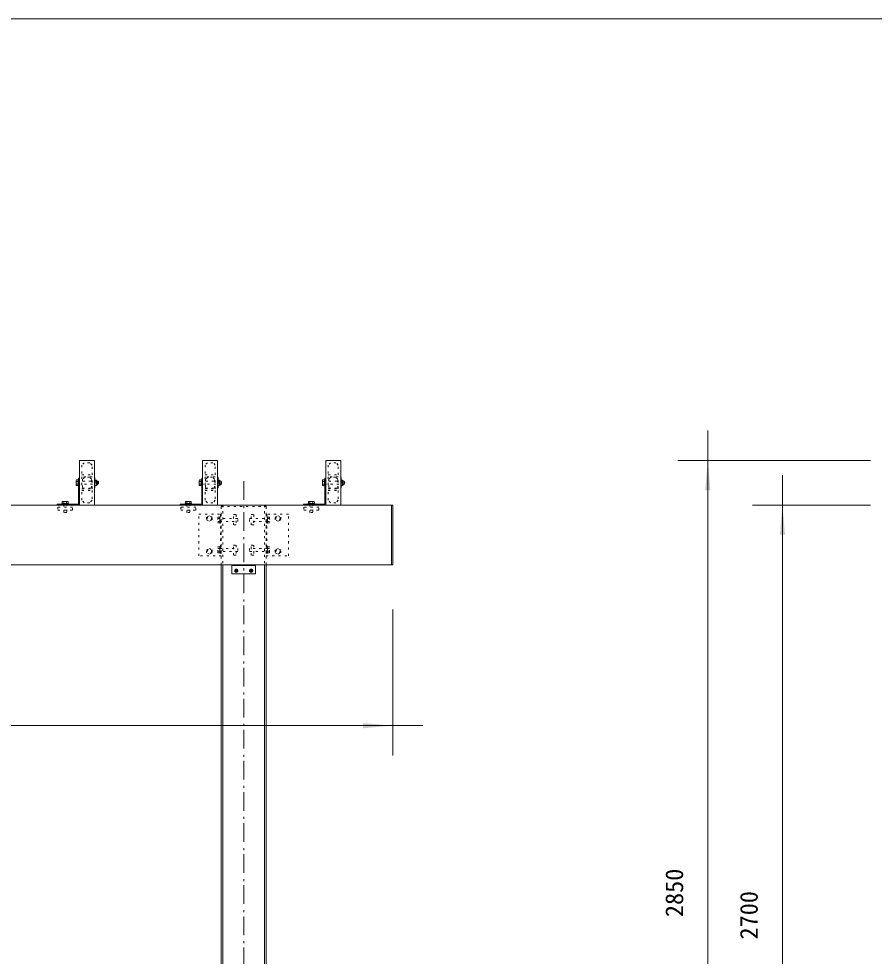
# Model space of a CAD drawing. Units: millimetres, scale not verified. Extents: x -9750 to 9750, y -6875 to 6875.
# Drawn here: x -1884 to 982, y 3733 to 6875 of the extents above; entities that cross this region are included whole.
import ezdxf
from ezdxf.enums import TextEntityAlignment as Align

# ---------------------------------------------------------------- set-up
doc = ezdxf.new("R2010")
doc.units = ezdxf.units.MM
doc.header["$LTSCALE"] = 50
doc.linetypes.add('USER5', pattern=[0.416565, 0.138855, -0.27771])
doc.linetypes.add('USER6', pattern=[2.083282, 1.25, -0.416565, 0.138855, -0.277863])
doc.layers.add('0-1_IMPORTED', color=30, linetype='Continuous', lineweight=18)
doc.styles.add('ＭＳ ゴシック', font='')
doc.styles.get('ＭＳ ゴシック').set_extended_font_data('MS Gothic')

msp = doc.modelspace()

# ---------------------------------------------------------------- linework, layer by layer
at = {"layer": '0-1_IMPORTED', "color": 1}
for p, q in [((424.39, 5495.11), (424.39, 5395.11)), ((969.39, 5395.11), (324.39, 5395.11)), ((424.39, 5395.11), (424.39, 2545.11)), ((674.39, 5345.11), (674.39, 5245.11)), ((969.39, 5245.11), (574.39, 5245.11)), ((674.39, 5245.11), (674.39, 2545.11)), ((-630.72, 4895.11), (-630.72, 4405.99)), ((-4130.72, 4505.99), (-630.72, 4505.99)), ((-630.72, 4505.99), (-530.72, 4505.99))]:
    msp.add_line(p, q, dxfattribs=at)
at = {"layer": '0-1_IMPORTED'}
for p, q in [((-1685.32, 5324.73), (-1691.11, 5324.73)), ((-1691.11, 5315.49), (-1685.32, 5315.49)), ((-1624.93, 5320.11), (-1628.5, 5320.11)), ((-1624.22, 5312.96), (-1624.22, 5327.26)), ((-1272.82, 5324.73), (-1278.61, 5324.73)), ((-1278.61, 5315.49), (-1272.82, 5315.49)), ((-1212.43, 5320.11), (-1216, 5320.11)), ((-1211.72, 5312.96), (-1211.72, 5327.26)), ((-860.32, 5324.73), (-866.11, 5324.73)), ((-866.11, 5315.49), (-860.32, 5315.49)), ((-799.93, 5320.11), (-803.5, 5320.11)), ((-799.22, 5312.96), (-799.22, 5327.26)), ((-1733.59, 5257.11), (-1733.59, 5250.11)), ((-1723.84, 5257.11), (-1723.84, 5250.11)), ((-1321.09, 5257.11), (-1321.09, 5250.11)), ((-1311.34, 5257.11), (-1311.34, 5250.11)), ((-908.59, 5257.11), (-908.59, 5250.11)), ((-898.84, 5257.11), (-898.84, 5250.11)), ((-635.72, 5245.11), (-635.72, 5045.11)), ((-1200.72, 1945.11), (-1200.72, 5045.11)), ((-1060.72, 5045.11), (-1060.72, 1945.11))]:
    msp.add_line(p, q, dxfattribs=at)
at = {"layer": '0-1_IMPORTED', "color": 1, "linetype": 'USER6'}
for p, q in [((-1130.72, 5325.11), (-1130.72, -3224.89)), ((-1156.47, 5027.11), (-1156.47, 5028.36)), ((-1156.47, 5027.11), (-1156.47, 5028.36)), ((-1104.97, 5027.11), (-1104.97, 5028.36)), ((-1104.97, 5027.11), (-1104.97, 5028.36))]:
    msp.add_line(p, q, dxfattribs=at)
at = {"layer": '0-1_IMPORTED', "linetype": 'USER5'}
for p, q in [((-1205.72, 5240.11), (-1055.72, 5240.11)), ((-1200.72, 5245.11), (-1200.72, 5045.11)), ((-1060.72, 5245.11), (-1060.72, 5045.11)), ((-1217.72, 5199.99), (-1210.72, 5199.99)), ((-1217.72, 5190.23), (-1210.72, 5190.23)), ((-1208.72, 5215.11), (-1208.72, 5075.11)), ((-1052.72, 5215.11), (-1052.72, 5075.11)), ((-1043.72, 5199.99), (-1050.72, 5199.99)), ((-1043.72, 5190.23), (-1050.72, 5190.23)), ((-1217.72, 5099.99), (-1210.72, 5099.99)), ((-1217.72, 5090.23), (-1210.72, 5090.23)), ((-1043.72, 5099.99), (-1050.72, 5099.99)), ((-1043.72, 5090.23), (-1050.72, 5090.23))]:
    msp.add_line(p, q, dxfattribs=at)
at = {"layer": '0-1_IMPORTED'}
for points in [[(-9750, 6875), (9750, 6875), (9750, -6875), (-9750, -6875)], [(-1630.72, 5395.11), (-1680.72, 5395.11), (-1680.72, 5245.11), (-1630.72, 5245.11)], [(-1218.22, 5395.11), (-1268.22, 5395.11), (-1268.22, 5245.11), (-1218.22, 5245.11)], [(-805.72, 5395.11), (-855.72, 5395.11), (-855.72, 5245.11), (-805.72, 5245.11)], [(-1680.72, 5335.11), (-1680.72, 5245.11), (-1755.72, 5245.11), (-1755.72, 5248.11), (-1683.72, 5248.11), (-1683.72, 5335.11)], [(-1685.32, 5310.87), (-1691.11, 5310.87), (-1691.83, 5312.11), (-1691.83, 5328.11), (-1691.11, 5329.35), (-1685.32, 5329.35)], [(-1683.72, 5329.11), (-1685.32, 5329.11), (-1685.32, 5311.11), (-1683.72, 5311.11)], [(-1630.72, 5337.61), (-1629.22, 5337.61), (-1629.22, 5302.61), (-1630.72, 5302.61)], [(-1629.22, 5329.11), (-1624.22, 5329.11), (-1624.22, 5311.11), (-1629.22, 5311.11)], [(-1268.22, 5335.11), (-1268.22, 5245.11), (-1343.22, 5245.11), (-1343.22, 5248.11), (-1271.22, 5248.11), (-1271.22, 5335.11)], [(-1272.82, 5310.87), (-1278.61, 5310.87), (-1279.33, 5312.11), (-1279.33, 5328.11), (-1278.61, 5329.35), (-1272.82, 5329.35)], [(-1271.22, 5329.11), (-1272.82, 5329.11), (-1272.82, 5311.11), (-1271.22, 5311.11)], [(-1218.22, 5337.61), (-1216.72, 5337.61), (-1216.72, 5302.61), (-1218.22, 5302.61)], [(-1216.72, 5329.11), (-1211.72, 5329.11), (-1211.72, 5311.11), (-1216.72, 5311.11)], [(-855.72, 5335.11), (-855.72, 5245.11), (-930.72, 5245.11), (-930.72, 5248.11), (-858.72, 5248.11), (-858.72, 5335.11)], [(-860.32, 5310.87), (-866.11, 5310.87), (-866.83, 5312.11), (-866.83, 5328.11), (-866.11, 5329.35), (-860.32, 5329.35)], [(-858.72, 5329.11), (-860.32, 5329.11), (-860.32, 5311.11), (-858.72, 5311.11)], [(-805.72, 5337.61), (-804.22, 5337.61), (-804.22, 5302.61), (-805.72, 5302.61)], [(-804.22, 5329.11), (-799.22, 5329.11), (-799.22, 5311.11), (-804.22, 5311.11)], [(-1717.72, 5250.11), (-1717.72, 5248.11), (-1739.72, 5248.11), (-1739.72, 5250.11)], [(-1720.22, 5257.11), (-1718.92, 5256.36), (-1718.92, 5250.11), (-1738.52, 5250.11), (-1738.52, 5256.36), (-1737.22, 5257.11)], [(-1305.22, 5250.11), (-1305.22, 5248.11), (-1327.22, 5248.11), (-1327.22, 5250.11)], [(-1307.72, 5257.11), (-1306.42, 5256.36), (-1306.42, 5250.11), (-1326.02, 5250.11), (-1326.02, 5256.36), (-1324.72, 5257.11)], [(-892.72, 5250.11), (-892.72, 5248.11), (-914.72, 5248.11), (-914.72, 5250.11)], [(-895.22, 5257.11), (-893.92, 5256.36), (-893.92, 5250.11), (-913.52, 5250.11), (-913.52, 5256.36), (-912.22, 5257.11)], [(-7630.72, 5245.11), (-630.72, 5245.11), (-630.72, 5045.11), (-7630.72, 5045.11)], [(-1205.72, 5045.11), (-1055.72, 5045.11), (-1055.72, 1945.11), (-1205.72, 1945.11)]]:
    msp.add_lwpolyline(points, close=True, dxfattribs=at)
at = {"layer": '0-1_IMPORTED', "linetype": 'USER5'}
for points in [[(-1672.72, 5379.11), (-1672.72, 5346.11), (-1638.72, 5346.11), (-1638.72, 5379.11), (-1646.72, 5387.11), (-1664.72, 5387.11)], [(-1260.22, 5379.11), (-1260.22, 5346.11), (-1226.22, 5346.11), (-1226.22, 5379.11), (-1234.22, 5387.11), (-1252.22, 5387.11)], [(-847.72, 5379.11), (-847.72, 5346.11), (-813.72, 5346.11), (-813.72, 5379.11), (-821.72, 5387.11), (-839.72, 5387.11)], [(-1672.72, 5340.11), (-1672.72, 5300.11), (-1638.72, 5300.11), (-1638.72, 5340.11)], [(-1670.72, 5331.78), (-1670.72, 5301.61), (-1640.72, 5301.61), (-1640.72, 5331.78), (-1647.54, 5338.61), (-1663.89, 5338.61)], [(-1260.22, 5340.11), (-1260.22, 5300.11), (-1226.22, 5300.11), (-1226.22, 5340.11)], [(-1258.22, 5331.78), (-1258.22, 5301.61), (-1228.22, 5301.61), (-1228.22, 5331.78), (-1235.04, 5338.61), (-1251.39, 5338.61)], [(-847.72, 5340.11), (-847.72, 5300.11), (-813.72, 5300.11), (-813.72, 5340.11)], [(-845.72, 5331.78), (-845.72, 5301.61), (-815.72, 5301.61), (-815.72, 5331.78), (-822.54, 5338.61), (-838.89, 5338.61)], [(-1672.72, 5261.11), (-1672.72, 5294.11), (-1638.72, 5294.11), (-1638.72, 5261.11), (-1646.72, 5253.11), (-1664.72, 5253.11)], [(-1260.22, 5261.11), (-1260.22, 5294.11), (-1226.22, 5294.11), (-1226.22, 5261.11), (-1234.22, 5253.11), (-1252.22, 5253.11)], [(-847.72, 5261.11), (-847.72, 5294.11), (-813.72, 5294.11), (-813.72, 5261.11), (-821.72, 5253.11), (-839.72, 5253.11)], [(-1723.72, 5250.11), (-1723.72, 5220.11), (-1733.72, 5220.11), (-1733.72, 5250.11)], [(-1311.22, 5250.11), (-1311.22, 5220.11), (-1321.22, 5220.11), (-1321.22, 5250.11)], [(-898.72, 5250.11), (-898.72, 5220.11), (-908.72, 5220.11), (-908.72, 5250.11)], [(-1703.72, 5238.11), (-1753.72, 5238.11), (-1753.72, 5228.11), (-1703.72, 5228.11)], [(-1291.22, 5238.11), (-1341.22, 5238.11), (-1341.22, 5228.11), (-1291.22, 5228.11)], [(-1200.72, 5245.11), (-1060.72, 5245.11), (-1055.72, 5240.11), (-1055.72, 5045.11), (-1205.72, 5045.11), (-1205.72, 5240.11)], [(-878.72, 5238.11), (-928.72, 5238.11), (-928.72, 5228.11), (-878.72, 5228.11)], [(-1280.72, 5215.11), (-1205.72, 5215.11), (-1205.72, 5075.11), (-1280.72, 5075.11)], [(-1245.72, 5209.49), (-1255.09, 5204.8), (-1255.09, 5195.42), (-1245.72, 5190.74), (-1236.34, 5195.42), (-1236.34, 5204.8)], [(-1217.72, 5186.61), (-1216.97, 5185.31), (-1210.72, 5185.31), (-1210.72, 5204.91), (-1216.97, 5204.91), (-1217.72, 5203.61)], [(-1210.72, 5184.11), (-1208.72, 5184.11), (-1208.72, 5206.11), (-1210.72, 5206.11)], [(-1210.72, 5190.11), (-1150.72, 5190.11), (-1150.72, 5200.11), (-1210.72, 5200.11)], [(-1164.59, 5213.11), (-1155.59, 5213.11), (-1155.59, 5179.11), (-1164.59, 5179.11)], [(-1050.72, 5190.11), (-1110.72, 5190.11), (-1110.72, 5200.11), (-1050.72, 5200.11)], [(-1105.84, 5213.11), (-1096.84, 5213.11), (-1096.84, 5179.11), (-1105.84, 5179.11)], [(-980.72, 5215.11), (-1055.72, 5215.11), (-1055.72, 5075.11), (-980.72, 5075.11)], [(-1050.72, 5184.11), (-1052.72, 5184.11), (-1052.72, 5206.11), (-1050.72, 5206.11)], [(-1043.72, 5186.61), (-1044.47, 5185.31), (-1050.72, 5185.31), (-1050.72, 5204.91), (-1044.47, 5204.91), (-1043.72, 5203.61)], [(-1015.72, 5209.49), (-1006.34, 5204.8), (-1006.34, 5195.42), (-1015.72, 5190.74), (-1025.09, 5195.42), (-1025.09, 5204.8)], [(-1245.72, 5080.74), (-1255.09, 5085.42), (-1255.09, 5094.8), (-1245.72, 5099.49), (-1236.34, 5094.8), (-1236.34, 5085.42)], [(-1217.72, 5103.61), (-1216.97, 5104.91), (-1210.72, 5104.91), (-1210.72, 5085.31), (-1216.97, 5085.31), (-1217.72, 5086.61)], [(-1210.72, 5106.11), (-1208.72, 5106.11), (-1208.72, 5084.11), (-1210.72, 5084.11)], [(-1210.72, 5100.11), (-1150.72, 5100.11), (-1150.72, 5090.11), (-1210.72, 5090.11)], [(-1164.59, 5111.11), (-1155.59, 5111.11), (-1155.59, 5077.11), (-1164.59, 5077.11)], [(-1050.72, 5100.11), (-1110.72, 5100.11), (-1110.72, 5090.11), (-1050.72, 5090.11)], [(-1105.84, 5111.11), (-1096.84, 5111.11), (-1096.84, 5077.11), (-1105.84, 5077.11)], [(-1050.72, 5106.11), (-1052.72, 5106.11), (-1052.72, 5084.11), (-1050.72, 5084.11)], [(-1043.72, 5103.61), (-1044.47, 5104.91), (-1050.72, 5104.91), (-1050.72, 5085.31), (-1044.47, 5085.31), (-1043.72, 5086.61)], [(-1015.72, 5080.74), (-1006.34, 5085.42), (-1006.34, 5094.8), (-1015.72, 5099.49), (-1025.09, 5094.8), (-1025.09, 5085.42)]]:
    msp.add_lwpolyline(points, close=True, dxfattribs=at)
for points in [[(-1685.32, 5315.11), (-1621.62, 5315.11), (-1620.32, 5316.41), (-1620.32, 5323.81), (-1621.62, 5325.11), (-1685.32, 5325.11)], [(-1272.82, 5315.11), (-1209.12, 5315.11), (-1207.82, 5316.41), (-1207.82, 5323.81), (-1209.12, 5325.11), (-1272.82, 5325.11)], [(-860.32, 5315.11), (-796.62, 5315.11), (-795.32, 5316.41), (-795.32, 5323.81), (-796.62, 5325.11), (-860.32, 5325.11)]]:
    msp.add_lwpolyline(points, dxfattribs=at)
at = {"layer": '0-1_IMPORTED', "color": 3}
for points in [[(-1170.72, 5045.11), (-1090.72, 5045.11), (-1090.72, 5015.11), (-1170.72, 5015.11)], [(-1170.72, 5045.11), (-1090.72, 5045.11), (-1090.72, 5043.11), (-1170.72, 5043.11)], [(-1170.72, 5045.11), (-1090.72, 5045.11), (-1090.72, 5015.11), (-1170.72, 5015.11)], [(-1170.72, 5045.11), (-1090.72, 5045.11), (-1090.72, 5043.11), (-1170.72, 5043.11)]]:
    msp.add_lwpolyline(points, close=True, dxfattribs=at)
at = {"layer": '0-1_IMPORTED', "color": 1, "linetype": 'USER6'}
for points in [[(-1156.47, 5028.36), (-1154.97, 5028.36), (-1154.97, 5027.11)], [(-1156.47, 5028.36), (-1154.97, 5028.36), (-1154.97, 5027.11)], [(-1104.97, 5028.36), (-1106.47, 5028.36), (-1106.47, 5027.11)], [(-1104.97, 5028.36), (-1106.47, 5028.36), (-1106.47, 5027.11)], [(-1157.72, 5024.36), (-1158.97, 5024.36), (-1158.97, 5025.86), (-1157.72, 5025.86)], [(-1157.72, 5024.36), (-1158.97, 5024.36), (-1158.97, 5025.86), (-1157.72, 5025.86)], [(-1154.97, 5023.11), (-1154.97, 5021.86), (-1156.47, 5021.86), (-1156.47, 5023.11)], [(-1154.97, 5023.11), (-1154.97, 5021.86), (-1156.47, 5021.86), (-1156.47, 5023.11)], [(-1153.72, 5025.86), (-1152.47, 5025.86), (-1152.47, 5024.36), (-1153.72, 5024.36)], [(-1153.72, 5025.86), (-1152.47, 5025.86), (-1152.47, 5024.36), (-1153.72, 5024.36)], [(-1107.72, 5025.86), (-1108.97, 5025.86), (-1108.97, 5024.36), (-1107.72, 5024.36)], [(-1107.72, 5025.86), (-1108.97, 5025.86), (-1108.97, 5024.36), (-1107.72, 5024.36)], [(-1106.47, 5023.11), (-1106.47, 5021.86), (-1104.97, 5021.86), (-1104.97, 5023.11)], [(-1106.47, 5023.11), (-1106.47, 5021.86), (-1104.97, 5021.86), (-1104.97, 5023.11)], [(-1103.72, 5024.36), (-1102.47, 5024.36), (-1102.47, 5025.86), (-1103.72, 5025.86)], [(-1103.72, 5024.36), (-1102.47, 5024.36), (-1102.47, 5025.86), (-1103.72, 5025.86)]]:
    msp.add_lwpolyline(points, dxfattribs=at)
at = {"layer": '0-1_IMPORTED', "linetype": 'USER5'}
for centre in [(-1245.72, 5200.11), (-1015.72, 5200.11), (-1245.72, 5090.11), (-1015.72, 5090.11)]:
    msp.add_circle(centre, 7.19, dxfattribs=at)
at = {"layer": '0-1_IMPORTED', "color": 1, "linetype": 'USER6'}
for centre in [(-1155.72, 5025.11), (-1155.72, 5025.11), (-1105.72, 5025.11), (-1105.72, 5025.11)]:
    msp.add_circle(centre, 5.2, dxfattribs=at)
at = {"layer": '0-1_IMPORTED', "color": 3}
for centre in [(-1155.72, 5025.11), (-1155.72, 5025.11), (-1105.72, 5025.11), (-1105.72, 5025.11)]:
    msp.add_circle(centre, 3.5, dxfattribs=at)
at = {"layer": '0-1_IMPORTED'}
for centre, start, end in [((-1624.22, 5320.11), 360, 90), ((-1624.22, 5320.11), 270, 360), ((-1211.72, 5320.11), 360, 90), ((-1211.72, 5320.11), 270, 360), ((-799.22, 5320.11), 360, 90), ((-799.22, 5320.11), 270, 360)]:
    msp.add_arc(centre, 7.15, start, end, dxfattribs=at)
at = {"layer": '0-1_IMPORTED', "color": 1, "linetype": 'USER6'}
for centre, start, end in [((-1157.72, 5027.11), 270, 0), ((-1157.72, 5027.11), 270, 0), ((-1153.72, 5027.11), 180, 270), ((-1153.72, 5027.11), 180, 270), ((-1107.72, 5027.11), 270, 0), ((-1107.72, 5027.11), 270, 0), ((-1103.72, 5027.11), 180, 270), ((-1103.72, 5027.11), 180, 270), ((-1157.72, 5023.11), 360, 90), ((-1157.72, 5023.11), 360, 90), ((-1153.72, 5023.11), 90, 180), ((-1153.72, 5023.11), 90, 180), ((-1107.72, 5023.11), 360, 90), ((-1107.72, 5023.11), 360, 90), ((-1103.72, 5023.11), 90, 180), ((-1103.72, 5023.11), 90, 180)]:
    msp.add_arc(centre, 1.25, start, end, dxfattribs=at)
at = {"layer": '0-1_IMPORTED', "color": 1}
for points in [[(424.39, 5395.11), (433.14, 5295.12), (415.64, 5295.12)], [(674.39, 5245.11), (683.14, 5145.12), (665.64, 5145.12)], [(-630.72, 4505.99), (-730.71, 4497.24), (-730.71, 4514.73)]]:
    msp.add_solid(points, dxfattribs=at)

# ---------------------------------------------------------------- texts
at = {"layer": '0-1_IMPORTED', "color": 7, "style": 'ＭＳ ゴシック'}
for s, p in [('2850', (359.58, 3864.28)), ('2700', (609.58, 3789.28))]:
    msp.add_text(s, height=59.71, rotation=90, dxfattribs=at).set_placement(p, align=Align.BOTTOM_LEFT)

doc.saveas('drawing.dxf')
